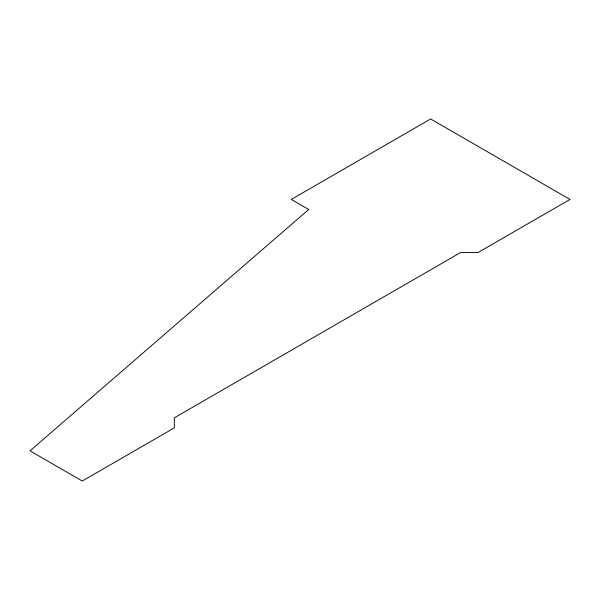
<?xml version="1.0" encoding="UTF-8"?>
<svg xmlns="http://www.w3.org/2000/svg" width="600" height="600" viewBox="0 0 600 600"><rect width="100%" height="100%" fill="white"/><g stroke="black" fill="none" stroke-linecap="round" stroke-linejoin="round"><path stroke-width="0.9" d="M308.707 209.49L30 450.855L82.26 481.028L174.3 427.89L174.3 417.832L460.537 252.57L477.96 252.57L570 199.433L430.643 118.972L291.293 199.433L308.707 209.49"/></g></svg>
